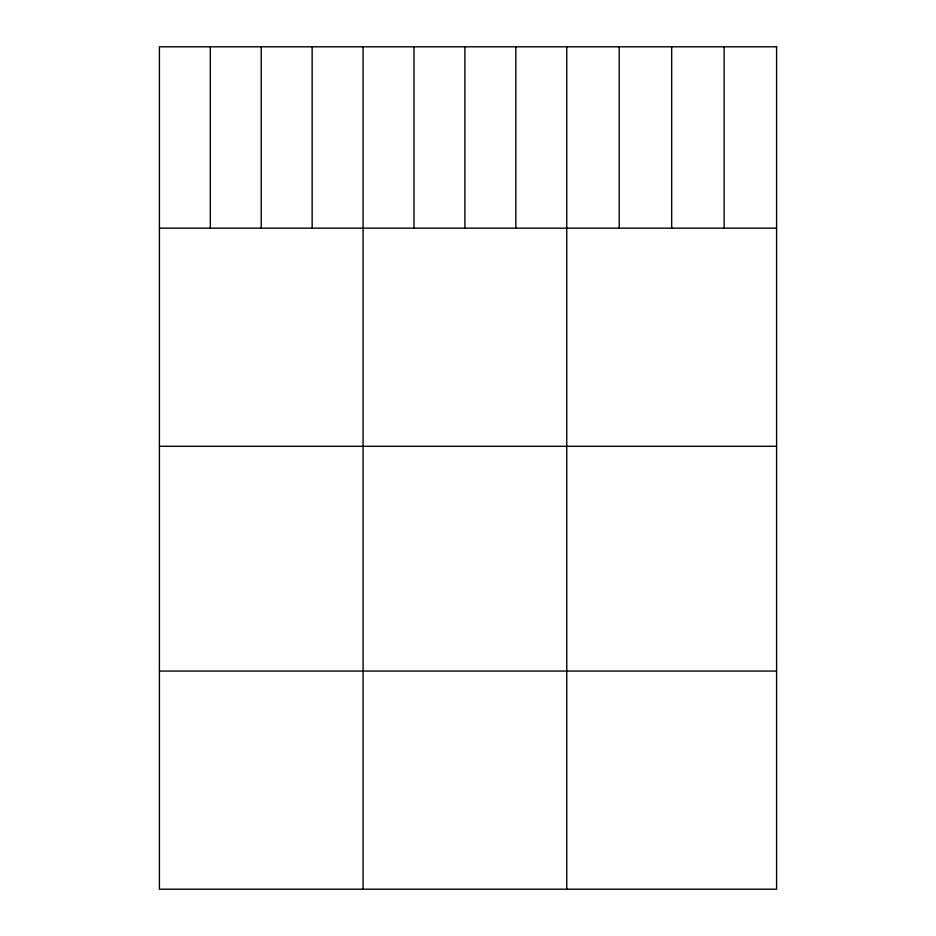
<?xml version="1.0" encoding="UTF-8"?>
<svg xmlns="http://www.w3.org/2000/svg" width="936" height="936" viewBox="0 0 936 936"><rect width="100%" height="100%" fill="white"/><g stroke="black" fill="none" stroke-linecap="round" stroke-linejoin="round"><path stroke-width="1.4" d="M159.401 228.162L776.599 228.162M159.401 446.308L776.599 446.308M159.401 671.053L776.599 671.053M724.136 46.8L724.136 228.162M671.674 46.8L671.674 228.162M619.211 46.8L619.211 228.162M566.748 46.8L566.748 889.2M515.83 46.8L515.83 228.162M464.911 46.8L464.911 228.162M413.993 46.8L413.993 228.162M363.074 46.8L363.074 889.2M312.156 46.8L312.156 228.162M261.238 46.8L261.238 228.162M210.319 46.8L210.319 228.162M776.599 46.8L159.401 46.8L159.401 889.2L776.599 889.2L776.599 46.8"/></g></svg>
